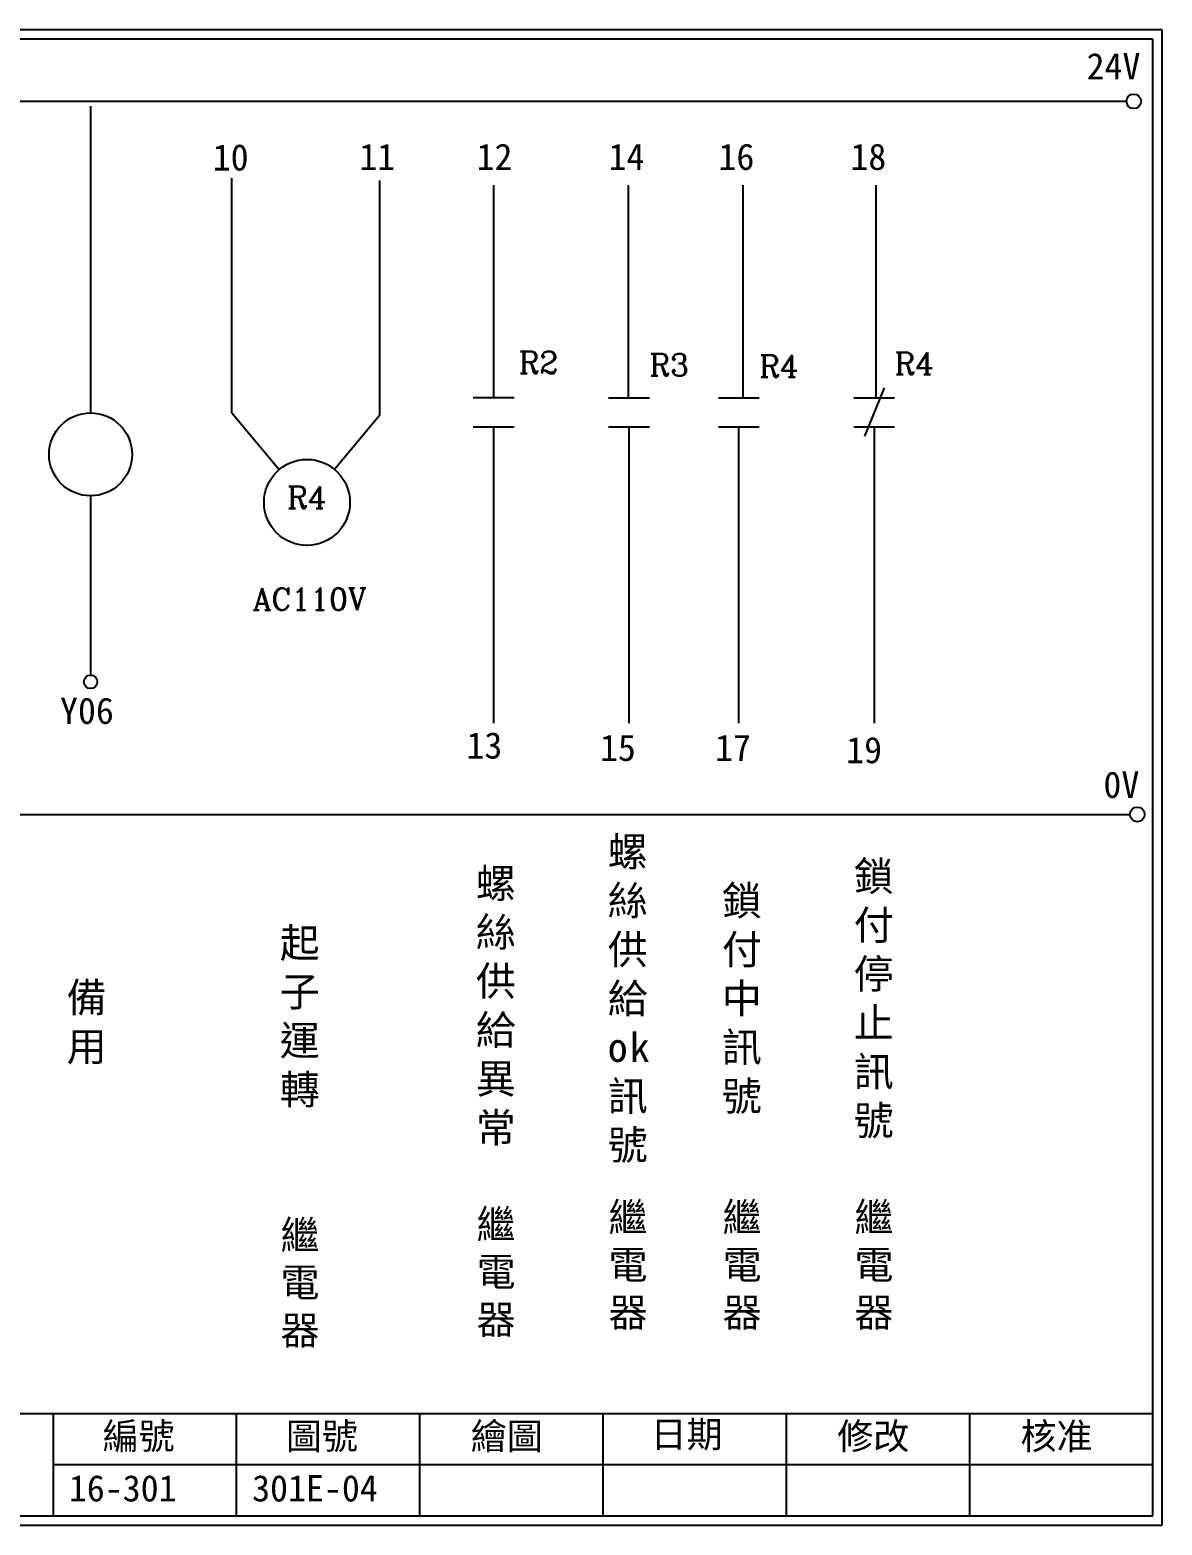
# Model space of a CAD drawing. Extents: x 889 to 1176, y 251 to 455.
# Drawn here: x 1021.6 to 1176.1, y 251.2 to 455.2 of the extents above; entities that cross this region are included whole.
import ezdxf

# ---------------------------------------------------------------- set-up
doc = ezdxf.new("R2010")
doc.units = 0
doc.layers.get('0').update_dxf_attribs({"linetype": 'CONTINUOUS'})
doc.layers.add('圖框層', color=7, linetype='CONTINUOUS')
doc.layers.add('標尺寸層', color=3, linetype='CONTINUOUS')
doc.styles.add('CNS', font='romanc.shx', dxfattribs={"bigfont": 'chineset.shx'})
doc.styles.add('STSL', font='kaiu.ttf')

msp = doc.modelspace()

# ---------------------------------------------------------------- linework, layer by layer
at = {"color": 7}
for p, q in [((1084.85, 401), (1084.85, 360.58)), ((1103.32, 401), (1103.32, 360.58)), ((1118.3, 401), (1118.3, 360.58)), ((1136.77, 401), (1136.77, 360.58))]:
    msp.add_line(p, q, dxfattribs=at)
for centre in [(1172.21, 445.42), (1172.69, 348.15)]:
    msp.add_circle(centre, 1)
at = {"layer": '圖框層', "color": 7}
for p, q in [((1176.07, 455.16), (889.07, 455.16)), ((1176.07, 251.2), (1176.07, 455.16)), ((1174.82, 453.91), (890.32, 453.91)), ((1174.82, 252.44), (1174.82, 453.91)), ((890.32, 266.44), (1174.82, 266.44)), ((1024.82, 252.44), (1024.82, 266.44)), ((1049.82, 252.44), (1049.82, 266.44)), ((1074.82, 252.44), (1074.82, 266.44)), ((1099.82, 252.44), (1099.82, 266.44)), ((1124.82, 252.44), (1124.82, 266.44)), ((1149.82, 252.44), (1149.82, 266.44)), ((1024.82, 259.44), (1174.82, 259.44)), ((889.07, 251.2), (1176.07, 251.2)), ((890.32, 252.44), (1174.82, 252.44))]:
    msp.add_line(p, q, dxfattribs=at)
at = {"layer": '標尺寸層', "color": 7}
for p, q in [((893.61, 445.42), (1171.21, 445.42)), ((1029.89, 444.76), (1029.89, 402.92)), ((1049.16, 402.92), (1049.16, 434.92)), ((1069.36, 402.6), (1069.36, 434.6)), ((1084.88, 434), (1084.88, 405)), ((1103.23, 433.97), (1103.23, 404.97)), ((1118.88, 433.97), (1118.88, 404.97)), ((1137.01, 433.97), (1137.01, 404.97)), ((1138.15, 406.35), (1135.47, 399.73)), ((1082.09, 405), (1087.66, 405)), ((1082.09, 405), (1087.66, 405)), ((1100.56, 404.97), (1106.13, 404.97)), ((1115.54, 404.97), (1121.11, 404.97)), ((1134.01, 404.97), (1139.57, 404.97)), ((1049.16, 402.92), (1055.64, 395.2)), ((1069.36, 402.6), (1063.17, 395.21)), ((1082.09, 401), (1087.66, 401)), ((1100.56, 401), (1106.13, 401)), ((1115.54, 401), (1121.11, 401)), ((1134.01, 401), (1139.57, 401)), ((1029.89, 391.6), (1029.89, 367.15)), ((893.82, 348.15), (1171.69, 348.15))]:
    msp.add_line(p, q, dxfattribs=at)
for centre, radius in [((1029.89, 397.26), 5.66), ((1059.41, 390.71), 5.86), ((1029.89, 366.23), 0.92)]:
    msp.add_circle(centre, radius, dxfattribs=at)

# ---------------------------------------------------------------- texts
at = {"layer": '圖框層', "color": 4, "style": 'STSL'}
for s, p in [('24V', (1165.77, 448.41)), ('10', (1046.55, 435.98)), ('11', (1066.55, 436.06)), ('12', (1082.55, 436.06)), ('14', (1100.55, 436.06)), ('16', (1115.55, 436.06)), ('18', (1133.55, 436.06)), ('Y06', (1025.72, 360.49)), ('13', (1081.16, 355.76)), ('15', (1099.38, 355.44)), ('17', (1115.08, 355.44)), ('19', (1132.97, 355.13)), ('0V', (1168.07, 350.4)), ('編號', (1031.54, 261.53)), ('圖號', (1056.54, 261.53)), ('繪圖', (1081.76, 261.53)), ('日期', (1106.29, 261.78)), ('修改', (1131.76, 261.53)), ('核准', (1156.76, 261.53)), ('16-301', (1026.93, 254.42)), ('301E-04', (1051.93, 254.42))]:
    msp.add_text(s, height=3.6, dxfattribs=at).set_placement(p)
at = {"layer": '標尺寸層', "color": 7, "char_height": 3, "attachment_point": 1, "style": 'CNS'}
for s, width, insert in [('R2', 5.7276, (1088.3, 411.28)), ('R3', 5.7276, (1106.13, 410.96)), ('R4', 5.7276, (1121.11, 410.78)), ('R4', 5.7276, (1139.57, 411.14)), ('AC110V', 9.8089, (1052, 379.01))]:
    msp.add_mtext_dynamic_manual_height_columns(s, width=width, gutter_width=32.5, heights=[0], dxfattribs=dict(at, insert=insert))
at = {"layer": '標尺寸層', "color": 7, "insert": (1059.41, 392.89), "char_height": 3, "attachment_point": 1, "style": 'CNS'}
msp.add_mtext('\\pi-2.7143;R4', dxfattribs=at)
at = {"layer": '標尺寸層', "color": 7, "attachment_point": 5, "style": 'CNS'}
for s, insert, char_height, width in [('{\\fDFKai-SB|b0|i0|c136|p65;\\T1.1;\\C0;螺絲供給ok訊號}', (1103.44, 322.83), 4, 2.8481), ('{\\fDFKai-SB|b0|i0|c136|p65;\\T1.1;\\C0;螺絲供給異常}', (1085.45, 321.86), 4, 2.8481), ('{\\fDFKai-SB|b0|i0|c136|p65;\\T1.1;\\C0;鎖付停止訊號}', (1137, 322.83), 4, 2.8481), ('{\\fDFKai-SB|b0|i0|c136|p65;\\T1.1;\\C0;鎖付中訊號}', (1119.01, 322.83), 4, 2.8481), ('{\\fDFKai-SB|b0|i0|c136|p65;\\T1.1;\\C0;起子運轉}', (1058.7, 320.4), 4, 2.8481), ('{\\fDFKai-SB|b0|i0|c136|p65;\\T1.1;\\C0;備用}', (1029.63, 319.6), 4, 2.8481), ('{\\fDFKai-SB|b0|i0|c136|p65;繼電器}', (1085.21, 285.53), 3.9, 8.6627), ('{\\fDFKai-SB|b0|i0|c136|p65;繼電器}', (1103.21, 286.5), 3.9, 8.6627), ('{\\fDFKai-SB|b0|i0|c136|p65;繼電器}', (1118.77, 286.5), 3.9, 8.6627), ('{\\fDFKai-SB|b0|i0|c136|p65;繼電器}', (1136.76, 286.5), 3.9, 8.6627), ('{\\fDFKai-SB|b0|i0|c136|p65;繼電器}', (1058.46, 284.07), 3.9, 8.6627)]:
    msp.add_mtext(s, dxfattribs=dict(at, insert=insert, char_height=char_height, width=width))

doc.saveas('drawing.dxf')
